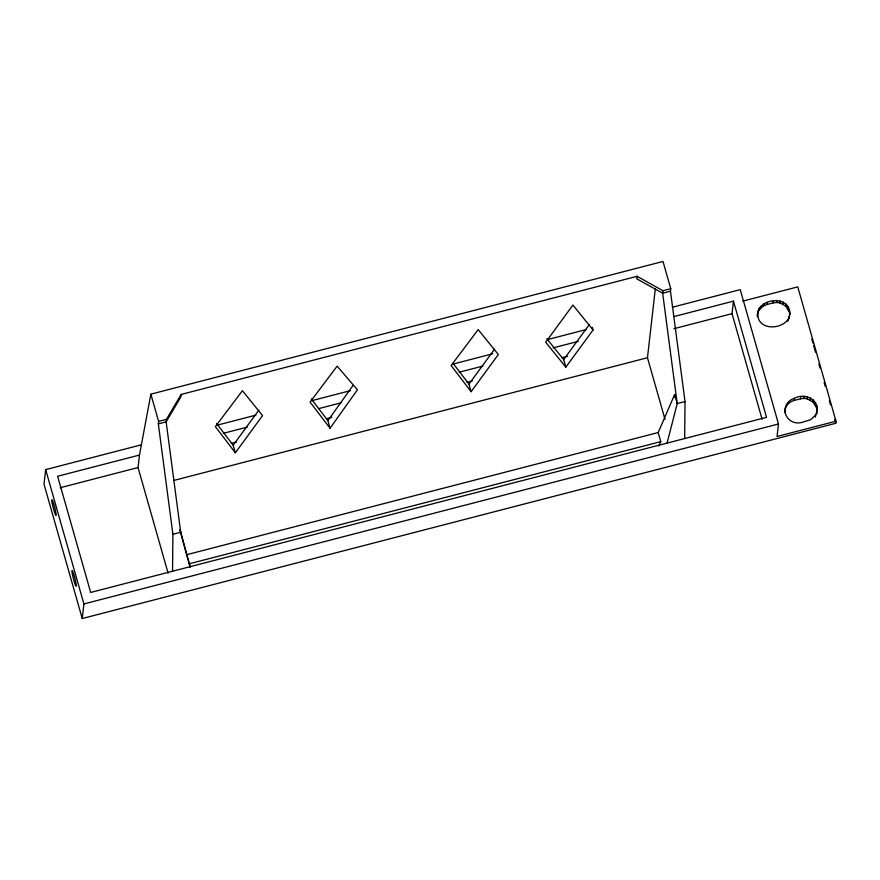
<?xml version="1.0" encoding="UTF-8"?>
<svg xmlns="http://www.w3.org/2000/svg" width="880" height="880" viewBox="0 0 880 880"><rect width="100%" height="100%" fill="white"/><g stroke="black" fill="none" stroke-linecap="round" stroke-linejoin="round"><path stroke-width="1.32" d="M172.546 571.23L172.898 534.259L158.334 423.896L158.62 421.399L150.865 394.163L663.003 261.47L670.758 288.695L670.472 291.203L685.025 401.566L684.673 438.537M141.471 444.796L45.661 469.623L44 484.198L82.247 618.53L835.758 423.291L836 421.212L797.753 286.88L742.742 301.136M82.247 618.53L83.908 603.944L45.661 469.623M168.113 573.166L138.05 467.555L139.469 455.059L150.865 394.163M670.758 288.695L662.948 290.719L637.054 276.309L181.126 394.449L166.43 419.375L166.144 421.872L180.708 532.235L190.146 566.676M181.126 394.449L180.84 396.946L166.144 421.872L158.334 423.896M637.054 276.309L636.768 278.817L662.662 293.216L670.472 291.203M665.016 419.342L647.471 357.731L655.358 288.486M662.948 290.719L662.662 293.216L677.226 403.59L667.073 443.102M674.333 397.21L674.641 394.515L677.226 403.59L685.025 401.566M762.102 419.265L732.028 313.654L733.458 301.147L674.047 316.547M758.098 311.289L757.438 316.613C755.491 297.473 792.154 293.986 789.602 315.007L789.371 309.683M757.856 313.368L759.363 308.264M759.132 310.354L761.167 307.758L761.409 305.668M761.167 307.758L763.84 305.767L764.071 303.677M763.84 305.767L766.953 304.513L767.184 302.434M766.953 304.513L773.201 302.896L773.432 300.817M773.201 302.896L776.545 302.467L776.787 300.388M789.129 311.762L785.741 306.141L779.9 302.896L780.142 300.817M783.035 304.15L783.277 302.071M785.741 306.141L785.972 304.062M787.82 308.737L788.051 306.658M787.908 321.266L789.415 316.162L789.184 318.252L789.833 312.917M672.375 307.23L740.245 289.652L778.481 423.973L777.062 436.48L836 421.212M784.74 412.522A12.958 12.518 6.5 0 1 794.255 400.422L794.497 398.343C803.869 392.799 819.049 398.772 816.904 410.916L816.673 405.581M794.255 400.422L800.503 398.805L800.734 396.715M800.503 398.805L803.847 398.376L804.089 396.297M816.431 407.671L813.043 402.05L807.202 398.805L807.444 396.726M810.337 400.059L810.579 397.98M813.043 402.05L813.274 399.971M815.122 404.646L815.353 402.567M815.21 417.175L816.728 412.071L816.486 414.15L817.135 408.826M658.878 445.995L660.77 441.617L658.185 432.542L674.641 394.515M330.066 428.241L310.068 402.083L337.139 366.157L357.423 389.807L330.066 428.241L327.91 420.673L352.935 385.539M235.345 452.782L215.347 426.624L242.418 390.698L262.559 415.602L235.345 452.782L233.189 445.225L258.808 410.223M471.108 391.699L451.11 365.541L478.181 329.604L498.333 354.519L471.108 391.699L468.963 384.131L494.571 349.14M592.339 327.448L593.054 329.967L565.84 367.147L563.684 359.59L589.303 324.599M788.15 319.187C781.044 329.967 758.307 330.308 757.68 314.523M815.452 415.096L810.744 419.672L801.383 422.543A12.958 12.518 6.5 0 1 785.444 413.677A12.958 12.518 6.5 0 1 794.497 398.343M158.62 421.399L166.43 419.375M217.305 425.139L255.893 415.14M311.784 400.664L350.372 390.665M452.826 364.122L492.745 353.771M547.305 339.636L585.893 329.637M139.469 455.059L57.618 476.267L90.684 592.449L766.535 417.329L733.458 301.147M223.388 433.312L247.214 427.141M318.67 408.628L341.176 402.798M459.162 372.229L482.977 366.047M553.124 347.875L578.259 341.363M60.148 487.74L138.05 467.555M231.231 443.41L236.522 442.046M326.513 418.726L331.804 417.351M467.005 382.327L472.296 380.952M562.287 357.632L567.578 356.268M673.937 328.702L732.028 313.654M173.525 480.524L647.471 357.731M172.898 534.259L180.708 532.235L179.96 529.639M179.894 529.738L186.648 554.719L658.185 432.542M186.648 554.719L189.233 563.794L660.77 441.617M83.908 603.944L778.481 423.973M776.545 302.467L779.9 302.896M803.847 398.376L807.202 398.805M593.054 329.967L572.913 305.063L545.688 342.243L565.84 367.147M546.898 338.833L563.684 359.59M453.123 363.418L468.963 384.131M311.245 398.882L327.91 420.673M216.524 423.423L233.189 445.225M811.767 339.009L812.889 342.958M813.637 345.587L815.518 352.176M818.895 364.023L820.017 367.983M824.142 382.459L825.264 386.419M829.389 400.906L830.511 404.855M834.636 419.342L835.758 423.291M189.233 563.794L190.146 567.193M72.457 574.552A8.107 0.77 75.5 0 0 76.164 586.278A8.107 0.77 75.5 0 0 73.821 574.464A8.107 0.77 75.5 0 0 72.457 574.552M52.305 503.756A8.107 0.77 75.5 0 0 56.012 515.482A8.107 0.77 75.5 0 0 53.669 503.668A8.107 0.77 75.5 0 0 52.305 503.756"/></g></svg>
